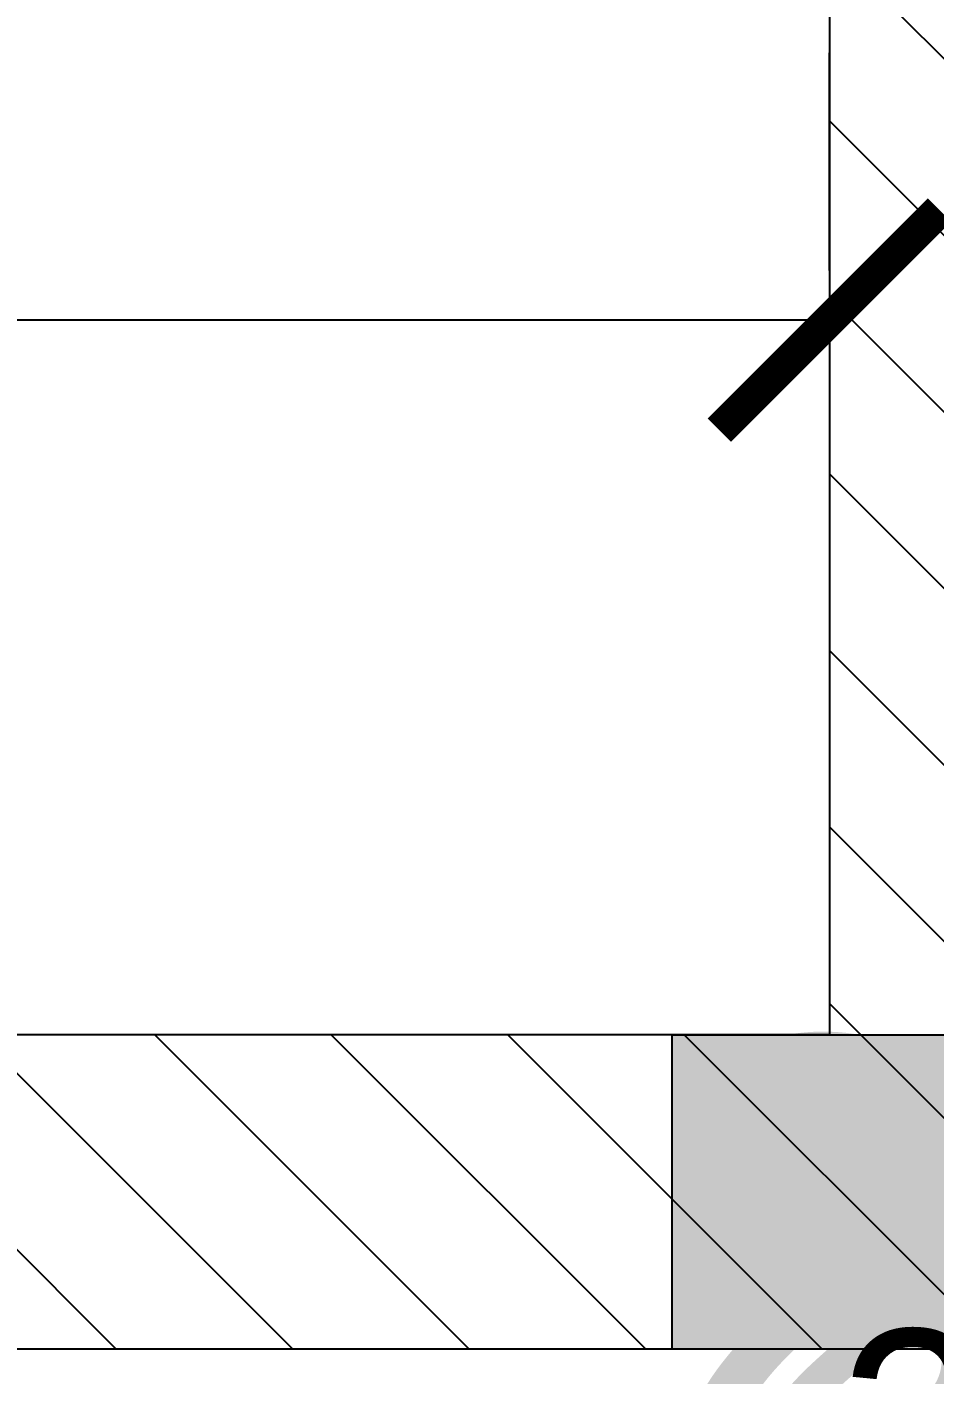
# Model space of a CAD drawing. Header units: millimetres. Extents: x -26398 to 135532, y -376633 to 43268.
# Drawn here: x 18608.6 to 18666.3, y -358682.6 to -358596.9 of the extents above; entities that cross this region are included whole.
import ezdxf

# ---------------------------------------------------------------- set-up
doc = ezdxf.new("R2010")
doc.units = ezdxf.units.MM
for name, color, linetype in [('0 @ 10', 7, 'Continuous'), ('0 @ 4.5', 7, 'Continuous'), ('0 @ 5', 7, 'Continuous'), ('0 @ 8', 7, 'Continuous'), ('DIM', 7, 'Continuous'), ('DIM @ 10', 7, 'Continuous'), ('DIM @ 4.5', 7, 'Continuous'), ('DIM @ 5', 7, 'Continuous'), ('DIM @ 8', 7, 'Continuous'), ('TƯỜNG', 52, 'Continuous')]:
    doc.layers.add(name, color=color, linetype=linetype)
doc.styles.get("Standard").update_dxf_attribs({"font": 'arial.ttf'})
doc.dimstyles.new('SCALE dimmatbang', dxfattribs={"dimscale": 70, "dimtxt": 2.7, "dimasz": 1.4, "dimexe": 1.7, "dimexo": 0.7, "dimtad": 1, "dimtoh": 1, "dimdec": 1, "dimtxsty": 'Standard', "dimblk": 'ARCHTICK', "dimcen": 2.5, "dimclrd": 1, "dimclre": 256, "dimadec": 0, "dimazin": 0, "dimtfac": 1, "dimtdec": 1, "dimtmove": 0, "dimatfit": 3, "dimfxl": 1, "dimarcsym": 0})

# ---------------------------------------------------------------- blocks, each defined once
blk = doc.blocks.new('_ArchTick')
at = {"color": 0, "linetype": 'ByBlock', "const_width": 0.15}
blk.add_lwpolyline([(-0.5, -0.5), (0.5, 0.5)], dxfattribs=at)
blk = doc.blocks.new('*D8848')
at = {"layer": 'DEFPOINTS', "color": 0, "transparency": 16777216}
for p in [(18079.598, -358681.002), (18659.598, -358681.002), (18659.598, -358736.259)]:
    blk.add_point(p, dxfattribs=at)
at = {"layer": 'DIM', "lineweight": -2, "transparency": 16777216}
for p, q in [((18079.598, -358684.152), (18079.598, -358743.909)), ((18659.598, -358684.152), (18659.598, -358743.909))]:
    blk.add_line(p, q, dxfattribs=at)
at = {"layer": 'DIM', "color": 1, "lineweight": -2, "transparency": 16777216}
blk.add_line((18079.598, -358736.259), (18659.598, -358736.259), dxfattribs=at)
at = {"layer": 'DIM', "color": 1, "lineweight": -2, "transparency": 16777216, "xscale": 6.3, "yscale": 6.3, "zscale": 6.3, "rotation": 180}
blk.add_blockref('_ArchTick', (18079.598, -358736.259), dxfattribs=at)
at = {"layer": 'DIM', "color": 1, "lineweight": -2, "transparency": 16777216, "xscale": 6.3, "yscale": 6.3, "zscale": 6.3}
blk.add_blockref('_ArchTick', (18659.598, -358736.259), dxfattribs=at)
at = {"layer": 'DIM', "color": 0, "transparency": 16777216, "insert": (18369.598, -358727.244), "char_height": 12.15, "attachment_point": 5}
blk.add_mtext('580', dxfattribs=at)
blk = doc.blocks.new('*D8849')
at = {"layer": 'DEFPOINTS', "color": 0, "transparency": 16777216}
for p in [(18079.598, -358681.002), (18659.598, -358681.002), (18659.598, -358736.259)]:
    blk.add_point(p, dxfattribs=at)
at = {"layer": 'DIM', "lineweight": -2, "transparency": 16777216}
for p, q in [((18079.598, -358688.002), (18079.598, -358753.259)), ((18659.598, -358688.002), (18659.598, -358753.259))]:
    blk.add_line(p, q, dxfattribs=at)
at = {"layer": 'DIM', "color": 1, "lineweight": -2, "transparency": 16777216}
blk.add_line((18079.598, -358736.259), (18659.598, -358736.259), dxfattribs=at)
at = {"layer": 'DIM', "color": 1, "lineweight": -2, "transparency": 16777216, "xscale": 14, "yscale": 14, "zscale": 14, "rotation": 180}
blk.add_blockref('_ArchTick', (18079.598, -358736.259), dxfattribs=at)
at = {"layer": 'DIM', "color": 1, "lineweight": -2, "transparency": 16777216, "xscale": 14, "yscale": 14, "zscale": 14}
blk.add_blockref('_ArchTick', (18659.598, -358736.259), dxfattribs=at)
at = {"layer": 'DIM', "color": 0, "transparency": 16777216, "insert": (18369.598, -358716.224), "char_height": 27, "attachment_point": 5}
blk.add_mtext('580', dxfattribs=at)
blk = doc.blocks.new('*D8850')
at = {"layer": 'DEFPOINTS', "color": 0, "transparency": 16777216}
for p in [(18079.598, -358681.002), (18659.598, -358681.002), (18659.598, -358736.259)]:
    blk.add_point(p, dxfattribs=at)
at = {"layer": 'DIM', "lineweight": -2, "transparency": 16777216}
for p, q in [((18079.598, -358686.602), (18079.598, -358749.859)), ((18659.598, -358686.602), (18659.598, -358749.859))]:
    blk.add_line(p, q, dxfattribs=at)
at = {"layer": 'DIM', "color": 1, "lineweight": -2, "transparency": 16777216}
blk.add_line((18079.598, -358736.259), (18659.598, -358736.259), dxfattribs=at)
at = {"layer": 'DIM', "color": 1, "lineweight": -2, "transparency": 16777216, "xscale": 11.2, "yscale": 11.2, "zscale": 11.2, "rotation": 180}
blk.add_blockref('_ArchTick', (18079.598, -358736.259), dxfattribs=at)
at = {"layer": 'DIM', "color": 1, "lineweight": -2, "transparency": 16777216, "xscale": 11.2, "yscale": 11.2, "zscale": 11.2}
blk.add_blockref('_ArchTick', (18659.598, -358736.259), dxfattribs=at)
at = {"layer": 'DIM', "color": 0, "transparency": 16777216, "insert": (18369.598, -358720.231), "char_height": 21.6, "attachment_point": 5}
blk.add_mtext('580', dxfattribs=at)
blk = doc.blocks.new('*D8851')
at = {"layer": 'DEFPOINTS', "color": 0, "transparency": 16777216}
for p in [(18079.598, -358681.002), (18659.598, -358681.002), (18659.598, -358736.259)]:
    blk.add_point(p, dxfattribs=at)
at = {"layer": 'DIM', "lineweight": -2, "transparency": 16777216}
for p, q in [((18079.598, -358684.502), (18079.598, -358744.759)), ((18659.598, -358684.502), (18659.598, -358744.759))]:
    blk.add_line(p, q, dxfattribs=at)
at = {"layer": 'DIM', "color": 1, "lineweight": -2, "transparency": 16777216}
blk.add_line((18079.598, -358736.259), (18659.598, -358736.259), dxfattribs=at)
at = {"layer": 'DIM', "color": 1, "lineweight": -2, "transparency": 16777216, "xscale": 7, "yscale": 7, "zscale": 7, "rotation": 180}
blk.add_blockref('_ArchTick', (18079.598, -358736.259), dxfattribs=at)
at = {"layer": 'DIM', "color": 1, "lineweight": -2, "transparency": 16777216, "xscale": 7, "yscale": 7, "zscale": 7}
blk.add_blockref('_ArchTick', (18659.598, -358736.259), dxfattribs=at)
at = {"layer": 'DIM', "color": 0, "transparency": 16777216, "insert": (18369.598, -358726.242), "char_height": 13.5, "attachment_point": 5}
blk.add_mtext('580', dxfattribs=at)
blk = doc.blocks.new('*D8852')
at = {"lineweight": -2, "transparency": 16777216}
for p, q in [((18659.598, -358684.152), (18659.598, -358702.58)), ((18679.598, -358684.152), (18679.598, -358702.58))]:
    blk.add_line(p, q, dxfattribs=at)
at = {"color": 1, "lineweight": -2, "transparency": 16777216}
blk.add_line((18659.598, -358694.93), (18679.598, -358694.93), dxfattribs=at)
at = {"layer": 'DEFPOINTS', "color": 0, "transparency": 16777216}
for p in [(18659.598, -358681.002), (18679.598, -358681.002), (18679.598, -358694.93)]:
    blk.add_point(p, dxfattribs=at)
at = {"color": 1, "lineweight": -2, "transparency": 16777216, "xscale": 6.3, "yscale": 6.3, "zscale": 6.3, "rotation": 180}
blk.add_blockref('_ArchTick', (18659.598, -358694.93), dxfattribs=at)
at = {"color": 1, "lineweight": -2, "transparency": 16777216, "xscale": 6.3, "yscale": 6.3, "zscale": 6.3}
blk.add_blockref('_ArchTick', (18679.598, -358694.93), dxfattribs=at)
at = {"color": 0, "transparency": 16777216, "insert": (18669.598, -358685.914), "char_height": 12.15, "attachment_point": 5}
blk.add_mtext('20', dxfattribs=at)
blk = doc.blocks.new('*D8853')
at = {"lineweight": -2, "transparency": 16777216}
for p, q in [((18659.598, -358688.002), (18659.598, -358711.93)), ((18679.598, -358688.002), (18679.598, -358711.93))]:
    blk.add_line(p, q, dxfattribs=at)
at = {"color": 1, "lineweight": -2, "transparency": 16777216}
blk.add_line((18659.598, -358694.93), (18679.598, -358694.93), dxfattribs=at)
at = {"layer": 'DEFPOINTS', "color": 0, "transparency": 16777216}
for p in [(18659.598, -358681.002), (18679.598, -358681.002), (18679.598, -358694.93)]:
    blk.add_point(p, dxfattribs=at)
at = {"color": 1, "lineweight": -2, "transparency": 16777216, "xscale": 14, "yscale": 14, "zscale": 14, "rotation": 180}
blk.add_blockref('_ArchTick', (18659.598, -358694.93), dxfattribs=at)
at = {"color": 1, "lineweight": -2, "transparency": 16777216, "xscale": 14, "yscale": 14, "zscale": 14}
blk.add_blockref('_ArchTick', (18679.598, -358694.93), dxfattribs=at)
at = {"color": 0, "transparency": 16777216, "insert": (18669.598, -358674.894), "char_height": 27, "attachment_point": 5}
blk.add_mtext('20', dxfattribs=at)
blk = doc.blocks.new('*D8854')
at = {"lineweight": -2, "transparency": 16777216}
for p, q in [((18659.598, -358686.602), (18659.598, -358708.53)), ((18679.598, -358686.602), (18679.598, -358708.53))]:
    blk.add_line(p, q, dxfattribs=at)
at = {"color": 1, "lineweight": -2, "transparency": 16777216}
blk.add_line((18659.598, -358694.93), (18679.598, -358694.93), dxfattribs=at)
at = {"layer": 'DEFPOINTS', "color": 0, "transparency": 16777216}
for p in [(18659.598, -358681.002), (18679.598, -358681.002), (18679.598, -358694.93)]:
    blk.add_point(p, dxfattribs=at)
at = {"color": 1, "lineweight": -2, "transparency": 16777216, "xscale": 11.2, "yscale": 11.2, "zscale": 11.2, "rotation": 180}
blk.add_blockref('_ArchTick', (18659.598, -358694.93), dxfattribs=at)
at = {"color": 1, "lineweight": -2, "transparency": 16777216, "xscale": 11.2, "yscale": 11.2, "zscale": 11.2}
blk.add_blockref('_ArchTick', (18679.598, -358694.93), dxfattribs=at)
at = {"color": 0, "transparency": 16777216, "insert": (18669.598, -358678.901), "char_height": 21.6, "attachment_point": 5}
blk.add_mtext('20', dxfattribs=at)
blk = doc.blocks.new('*D8855')
at = {"lineweight": -2, "transparency": 16777216}
for p, q in [((18659.598, -358684.502), (18659.598, -358703.43)), ((18679.598, -358684.502), (18679.598, -358703.43))]:
    blk.add_line(p, q, dxfattribs=at)
at = {"color": 1, "lineweight": -2, "transparency": 16777216}
blk.add_line((18659.598, -358694.93), (18679.598, -358694.93), dxfattribs=at)
at = {"layer": 'DEFPOINTS', "color": 0, "transparency": 16777216}
for p in [(18659.598, -358681.002), (18679.598, -358681.002), (18679.598, -358694.93)]:
    blk.add_point(p, dxfattribs=at)
at = {"color": 1, "lineweight": -2, "transparency": 16777216, "xscale": 7, "yscale": 7, "zscale": 7, "rotation": 180}
blk.add_blockref('_ArchTick', (18659.598, -358694.93), dxfattribs=at)
at = {"color": 1, "lineweight": -2, "transparency": 16777216, "xscale": 7, "yscale": 7, "zscale": 7}
blk.add_blockref('_ArchTick', (18679.598, -358694.93), dxfattribs=at)
at = {"color": 0, "transparency": 16777216, "insert": (18669.598, -358684.912), "char_height": 13.5, "attachment_point": 5}
blk.add_mtext('20', dxfattribs=at)
blk = doc.blocks.new('*D8772')
at = {"layer": 'DEFPOINTS', "color": 0, "transparency": 16777216}
for p in [(18079.598, -358615.552), (18079.598, -358615.552), (18659.598, -358615.552)]:
    blk.add_point(p, dxfattribs=at)
at = {"layer": 'DIM', "lineweight": -2, "transparency": 16777216}
for p, q in [((18079.598, -358612.402), (18079.598, -358607.902)), ((18659.598, -358612.402), (18659.598, -358607.902))]:
    blk.add_line(p, q, dxfattribs=at)
at = {"layer": 'DIM', "color": 1, "lineweight": -2, "transparency": 16777216}
blk.add_line((18659.598, -358615.552), (18079.598, -358615.552), dxfattribs=at)
at = {"layer": 'DIM', "color": 1, "lineweight": -2, "transparency": 16777216, "xscale": 6.3, "yscale": 6.3, "zscale": 6.3, "rotation": 180}
blk.add_blockref('_ArchTick', (18079.598, -358615.552), dxfattribs=at)
at = {"layer": 'DIM', "color": 1, "lineweight": -2, "transparency": 16777216, "xscale": 6.3, "yscale": 6.3, "zscale": 6.3}
blk.add_blockref('_ArchTick', (18659.598, -358615.552), dxfattribs=at)
at = {"layer": 'DIM', "color": 0, "transparency": 16777216, "insert": (18369.598, -358606.536), "char_height": 12.15, "attachment_point": 5}
blk.add_mtext('580', dxfattribs=at)
blk = doc.blocks.new('*D8773')
at = {"layer": 'DEFPOINTS', "color": 0, "transparency": 16777216}
for p in [(18079.598, -358615.552), (18079.598, -358615.552), (18659.598, -358615.552)]:
    blk.add_point(p, dxfattribs=at)
at = {"layer": 'DIM', "lineweight": -2, "transparency": 16777216}
for p, q in [((18079.598, -358608.552), (18079.598, -358598.552)), ((18659.598, -358608.552), (18659.598, -358598.552))]:
    blk.add_line(p, q, dxfattribs=at)
at = {"layer": 'DIM', "color": 1, "lineweight": -2, "transparency": 16777216}
blk.add_line((18659.598, -358615.552), (18079.598, -358615.552), dxfattribs=at)
at = {"layer": 'DIM', "color": 1, "lineweight": -2, "transparency": 16777216, "xscale": 14, "yscale": 14, "zscale": 14, "rotation": 180}
blk.add_blockref('_ArchTick', (18079.598, -358615.552), dxfattribs=at)
at = {"layer": 'DIM', "color": 1, "lineweight": -2, "transparency": 16777216, "xscale": 14, "yscale": 14, "zscale": 14}
blk.add_blockref('_ArchTick', (18659.598, -358615.552), dxfattribs=at)
at = {"layer": 'DIM', "color": 0, "transparency": 16777216, "insert": (18369.598, -358595.517), "char_height": 27, "attachment_point": 5}
blk.add_mtext('580', dxfattribs=at)
blk = doc.blocks.new('*D8774')
at = {"layer": 'DEFPOINTS', "color": 0, "transparency": 16777216}
for p in [(18079.598, -358615.552), (18079.598, -358615.552), (18659.598, -358615.552)]:
    blk.add_point(p, dxfattribs=at)
at = {"layer": 'DIM', "lineweight": -2, "transparency": 16777216}
for p, q in [((18079.598, -358609.952), (18079.598, -358601.952)), ((18659.598, -358609.952), (18659.598, -358601.952))]:
    blk.add_line(p, q, dxfattribs=at)
at = {"layer": 'DIM', "color": 1, "lineweight": -2, "transparency": 16777216}
blk.add_line((18659.598, -358615.552), (18079.598, -358615.552), dxfattribs=at)
at = {"layer": 'DIM', "color": 1, "lineweight": -2, "transparency": 16777216, "xscale": 11.2, "yscale": 11.2, "zscale": 11.2, "rotation": 180}
blk.add_blockref('_ArchTick', (18079.598, -358615.552), dxfattribs=at)
at = {"layer": 'DIM', "color": 1, "lineweight": -2, "transparency": 16777216, "xscale": 11.2, "yscale": 11.2, "zscale": 11.2}
blk.add_blockref('_ArchTick', (18659.598, -358615.552), dxfattribs=at)
at = {"layer": 'DIM', "color": 0, "transparency": 16777216, "insert": (18369.598, -358599.524), "char_height": 21.6, "attachment_point": 5}
blk.add_mtext('580', dxfattribs=at)
blk = doc.blocks.new('*D8775')
at = {"layer": 'DEFPOINTS', "color": 0, "transparency": 16777216}
for p in [(18079.598, -358615.552), (18079.598, -358615.552), (18659.598, -358615.552)]:
    blk.add_point(p, dxfattribs=at)
at = {"layer": 'DIM', "lineweight": -2, "transparency": 16777216}
for p, q in [((18079.598, -358612.052), (18079.598, -358607.052)), ((18659.598, -358612.052), (18659.598, -358607.052))]:
    blk.add_line(p, q, dxfattribs=at)
at = {"layer": 'DIM', "color": 1, "lineweight": -2, "transparency": 16777216}
blk.add_line((18659.598, -358615.552), (18079.598, -358615.552), dxfattribs=at)
at = {"layer": 'DIM', "color": 1, "lineweight": -2, "transparency": 16777216, "xscale": 7, "yscale": 7, "zscale": 7, "rotation": 180}
blk.add_blockref('_ArchTick', (18079.598, -358615.552), dxfattribs=at)
at = {"layer": 'DIM', "color": 1, "lineweight": -2, "transparency": 16777216, "xscale": 7, "yscale": 7, "zscale": 7}
blk.add_blockref('_ArchTick', (18659.598, -358615.552), dxfattribs=at)
at = {"layer": 'DIM', "color": 0, "transparency": 16777216, "insert": (18369.598, -358605.534), "char_height": 13.5, "attachment_point": 5}
blk.add_mtext('580', dxfattribs=at)
blk = doc.blocks.new('*U9359')
at = {"layer": 'DIM @ 10'}
dim = blk.add_linear_dim(base=(18659.598, -358736.259), p1=(18079.598, -358681.002), p2=(18659.598, -358681.002), angle=180, dimstyle='SCALE dimmatbang', override={"dimscale": 10, "dimtix": 0, "dimtofl": 1, "dimtmove": 0, "dimatfit": 3}, dxfattribs=at)
dim.commit()
dim.dimension.update_dxf_attribs({"geometry": '*D8849', "text_midpoint": (18369.598, -358716.224)})
at = {"layer": 'DIM @ 4.5'}
dim = blk.add_linear_dim(base=(18659.598, -358736.259), p1=(18079.598, -358681.002), p2=(18659.598, -358681.002), angle=180, dimstyle='SCALE dimmatbang', override={"dimscale": 4.5, "dimtix": 0, "dimtofl": 1, "dimtmove": 0, "dimatfit": 3}, dxfattribs=at)
dim.commit()
dim.dimension.update_dxf_attribs({"geometry": '*D8848', "text_midpoint": (18369.598, -358727.244)})
at = {"layer": 'DIM @ 5'}
dim = blk.add_linear_dim(base=(18659.598, -358736.259), p1=(18079.598, -358681.002), p2=(18659.598, -358681.002), angle=180, dimstyle='SCALE dimmatbang', override={"dimscale": 5, "dimtix": 0, "dimtofl": 1, "dimtmove": 0, "dimatfit": 3}, dxfattribs=at)
dim.commit()
dim.dimension.update_dxf_attribs({"geometry": '*D8851', "text_midpoint": (18369.598, -358726.242)})
at = {"layer": 'DIM @ 8'}
dim = blk.add_linear_dim(base=(18659.598, -358736.259), p1=(18079.598, -358681.002), p2=(18659.598, -358681.002), angle=180, dimstyle='SCALE dimmatbang', override={"dimscale": 8, "dimtix": 0, "dimtofl": 1, "dimtmove": 0, "dimatfit": 3}, dxfattribs=at)
dim.commit()
dim.dimension.update_dxf_attribs({"geometry": '*D8850', "text_midpoint": (18369.598, -358720.231)})
blk = doc.blocks.new('*U9360')
at = {"layer": '0 @ 10'}
dim = blk.add_linear_dim(base=(18679.598, -358694.93), p1=(18659.598, -358681.002), p2=(18679.598, -358681.002), angle=180, dimstyle='SCALE dimmatbang', override={"dimscale": 10, "dimtix": 0, "dimtofl": 1, "dimtmove": 0, "dimatfit": 3}, dxfattribs=at)
dim.commit()
dim.dimension.update_dxf_attribs({"geometry": '*D8853', "text_midpoint": (18669.598, -358694.93), "dimtype": 128})
at = {"layer": '0 @ 4.5'}
dim = blk.add_linear_dim(base=(18679.598, -358694.93), p1=(18659.598, -358681.002), p2=(18679.598, -358681.002), angle=180, dimstyle='SCALE dimmatbang', override={"dimscale": 4.5, "dimtix": 0, "dimtofl": 1, "dimtmove": 0, "dimatfit": 3}, dxfattribs=at)
dim.commit()
dim.dimension.update_dxf_attribs({"geometry": '*D8852', "text_midpoint": (18669.598, -358694.93), "dimtype": 128})
at = {"layer": '0 @ 5'}
dim = blk.add_linear_dim(base=(18679.598, -358694.93), p1=(18659.598, -358681.002), p2=(18679.598, -358681.002), angle=180, dimstyle='SCALE dimmatbang', override={"dimscale": 5, "dimtix": 0, "dimtofl": 1, "dimtmove": 0, "dimatfit": 3}, dxfattribs=at)
dim.commit()
dim.dimension.update_dxf_attribs({"geometry": '*D8855', "text_midpoint": (18669.598, -358694.93), "dimtype": 128})
at = {"layer": '0 @ 8'}
dim = blk.add_linear_dim(base=(18679.598, -358694.93), p1=(18659.598, -358681.002), p2=(18679.598, -358681.002), angle=180, dimstyle='SCALE dimmatbang', override={"dimscale": 8, "dimtix": 0, "dimtofl": 1, "dimtmove": 0, "dimatfit": 3}, dxfattribs=at)
dim.commit()
dim.dimension.update_dxf_attribs({"geometry": '*D8854', "text_midpoint": (18669.598, -358694.93), "dimtype": 128})
blk = doc.blocks.new('*U9397')
at = {"layer": 'DIM @ 10'}
dim = blk.add_linear_dim(base=(18079.598, -358615.552), p1=(18659.598, -358615.552), p2=(18079.598, -358615.552), angle=180, dimstyle='SCALE dimmatbang', override={"dimscale": 10, "dimtix": 0, "dimtofl": 1, "dimtmove": 0, "dimatfit": 3}, dxfattribs=at)
dim.commit()
dim.dimension.update_dxf_attribs({"geometry": '*D8773', "text_midpoint": (18369.598, -358595.517)})
at = {"layer": 'DIM @ 4.5'}
dim = blk.add_linear_dim(base=(18079.598, -358615.552), p1=(18659.598, -358615.552), p2=(18079.598, -358615.552), angle=180, dimstyle='SCALE dimmatbang', override={"dimscale": 4.5, "dimtix": 0, "dimtofl": 1, "dimtmove": 0, "dimatfit": 3}, dxfattribs=at)
dim.commit()
dim.dimension.update_dxf_attribs({"geometry": '*D8772', "text_midpoint": (18369.598, -358606.536)})
at = {"layer": 'DIM @ 5'}
dim = blk.add_linear_dim(base=(18079.598, -358615.552), p1=(18659.598, -358615.552), p2=(18079.598, -358615.552), angle=180, dimstyle='SCALE dimmatbang', override={"dimscale": 5, "dimtix": 0, "dimtofl": 1, "dimtmove": 0, "dimatfit": 3}, dxfattribs=at)
dim.commit()
dim.dimension.update_dxf_attribs({"geometry": '*D8775', "text_midpoint": (18369.598, -358605.534)})
at = {"layer": 'DIM @ 8'}
dim = blk.add_linear_dim(base=(18079.598, -358615.552), p1=(18659.598, -358615.552), p2=(18079.598, -358615.552), angle=180, dimstyle='SCALE dimmatbang', override={"dimscale": 8, "dimtix": 0, "dimtofl": 1, "dimtmove": 0, "dimatfit": 3}, dxfattribs=at)
dim.commit()
dim.dimension.update_dxf_attribs({"geometry": '*D8774', "text_midpoint": (18369.598, -358599.524)})

msp = doc.modelspace()

# ---------------------------------------------------------------- hatches: boundary and pattern name
h = msp.add_hatch(color=1)
h.dxf.hatch_style = 1
h.paths.add_polyline_path([(18679.598, -358681.002), (18679.598, -358661.002), (18649.598, -358661.002), (18649.598, -358681.002)])
at = {"layer": 'TƯỜNG'}
h = msp.add_hatch(dxfattribs=at)
h.set_pattern_fill('ANSI31', color=256, scale=2.5, angle=90)
h.set_pattern_definition([(135, (13712.819, -369068.479), (-5.61266, -5.61266), [])])
h.paths.add_polyline_path([(16079.598, -358281.002), (16079.598, -358661.002), (16089.598, -358661.002), (16089.598, -358291.002), (16674.598, -358291.002), (16674.598, -358661.002), (16684.598, -358661.002), (16684.598, -358291.002), (16974.598, -358291.002), (16974.598, -358661.002), (16984.598, -358661.002), (16984.598, -358291.002), (17274.598, -358291.002), (17274.598, -358661.002), (17284.598, -358661.002), (17284.598, -358291.002), (18069.598, -358291.002), (18069.598, -358661.002), (18079.598, -358661.002), (18079.598, -358291.002), (18659.598, -358291.002), (18659.598, -358281.002), (18079.598, -358281.002), (16679.598, -358281.002)], flags=17)
h.paths.add_polyline_path([(16689.598, -358071.002), (16689.598, -357701.002), (16679.598, -357701.002), (16679.598, -358071.002), (16089.598, -358071.002), (16089.598, -357701.002), (16079.598, -357701.002), (16079.598, -358081.002), (16679.598, -358081.002), (17679.598, -358081.002), (18659.598, -358081.002), (18659.598, -358071.002), (17689.598, -358071.002), (17689.598, -357701.002), (17679.598, -357701.002), (17679.598, -358071.002)], flags=17)
h.paths.add_polyline_path([(15799.598, -358661.002), (15799.598, -358681.002), (18679.598, -358681.002), (18679.598, -357681.002), (15779.598, -357681.002), (15779.598, -358661.002), (15799.598, -358661.002), (15799.598, -357701.002), (18659.598, -357701.002), (18659.598, -358661.002)])
h.paths.add_polyline_path([(15779.598, -358661.002), (15779.598, -358681.002), (15799.598, -358681.002), (15799.598, -358661.002)], flags=17)

# ---------------------------------------------------------------- linework, layer by layer
msp.add_lwpolyline([(18649.598, -358681.002), (18649.598, -358661.002), (18679.598, -358661.002), (18679.598, -358681.002)], close=True)
for p, q in [((18659.598, -357701.002), (18659.598, -358661.002)), ((18659.598, -358661.002), (15779.598, -358661.002)), ((18679.598, -358681.002), (15779.598, -358681.002))]:
    msp.add_line(p, q, dxfattribs=at)
msp.add_lwpolyline([(15779.598, -358681.002), (15779.598, -357681.002), (18679.598, -357681.002), (18679.598, -358681.002)], close=True, dxfattribs=at)

# ---------------------------------------------------------------- block references
msp.add_blockref('*U9360', (0, 0))
at = {"layer": 'DIM'}
for name in ['*U9397', '*U9359']:
    msp.add_blockref(name, (0, 0), dxfattribs=at)

doc.saveas('drawing.dxf')
